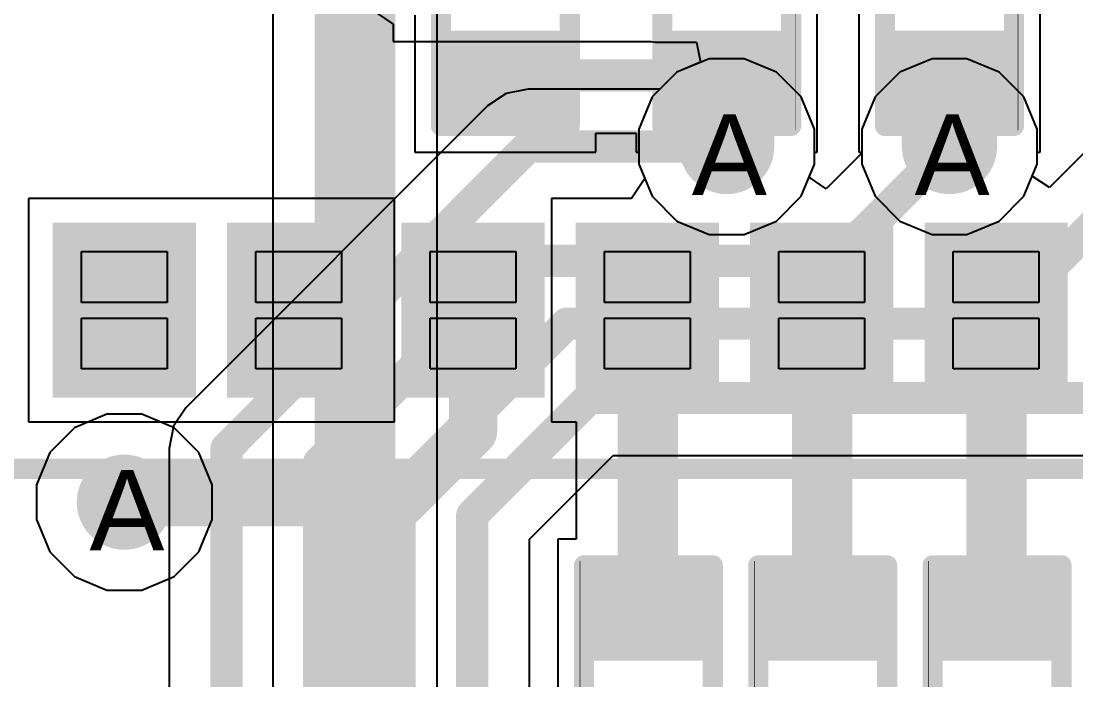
# Model space of a CAD drawing. Header units: inches. Extents: x 0 to 208, y 0 to 213.
# Drawn here: x 4.732 to 4.994, y 1.1146 to 1.2781 of the extents above; entities that cross this region are included whole.
import ezdxf

# ---------------------------------------------------------------- set-up
doc = ezdxf.new("R2010")
doc.units = ezdxf.units.IN
doc.header["$MEASUREMENT"] = 0
for name, color, linetype in [('Bottom Layer', 5, 'Continuous'), ('Bottom Overlay', 54, 'Continuous'), ('Bottom Paste', 16, 'Continuous'), ('Bottom Solder', 6, 'Continuous'), ('Drill Drawing', 1, 'Continuous'), ('L2_GND1', 16, 'Continuous'), ('L3_SIG1', 76, 'Continuous'), ('L4_PWR', 90, 'Continuous'), ('L5_GND2', 156, 'Continuous'), ('L6_SIG2', 130, 'Continuous'), ('L7_GND3', 216, 'Continuous'), ('Top Layer', 1, 'Continuous'), ('Top Overlay', 2, 'Continuous'), ('Top Paste', 8, 'Continuous'), ('Top Solder', 216, 'Continuous'), ('Via Holes', 16, 'Continuous')]:
    doc.layers.add(name, color=color, linetype=linetype)
doc.styles.add('Arial', font='', dxfattribs={"height": 0.2})
doc.styles.get('Arial').set_extended_font_data('Arial')

# ---------------------------------------------------------------- blocks, each defined once
blk = doc.blocks.new('R___0402_B_168')
at = {"layer": 'Bottom Layer'}
for points in [[(-0.009499900000000002, 0.0124994), (-0.009499899999999999, -0.0125006), (-0.0274999, -0.0125006), (-0.0274999, 0.0124994)], [(0.0275001, 0.0124994), (0.0275001, -0.0125006), (0.009500100000000001, -0.0125006), (0.0095001, 0.0124994)]]:
    blk.add_hatch(color=5, dxfattribs=at).paths.add_polyline_path(points)
at = {"layer": 'Bottom Paste'}
for points in [[(-0.009499900000000002, 0.0124994), (-0.009499899999999999, -0.0125006), (-0.0274999, -0.0125006), (-0.0274999, 0.0124994)], [(0.0275001, 0.0124994), (0.0275001, -0.0125006), (0.009500100000000001, -0.0125006), (0.0095001, 0.0124994)]]:
    blk.add_hatch(color=16, dxfattribs=at).paths.add_polyline_path(points)
at = {"layer": 'Bottom Solder'}
for points in [[(-0.007334500000000002, 0.0146648), (-0.007334499999999998, -0.014666), (-0.0296653, -0.014666), (-0.0296653, 0.0146648)], [(0.0296655, 0.0146648), (0.0296655, -0.014666), (0.007334700000000001, -0.014666), (0.007334699999999999, 0.0146648)]]:
    blk.add_hatch(color=6, dxfattribs=at).paths.add_polyline_path(points)
at = {"layer": 'Bottom Overlay'}
for points in [[(0.0310001, 0.0159994, 0.005, 0.005, 0), (-0.0309999, 0.0159994, 0.005, 0.005, 0)], [(-0.0309999, -0.0160006, 0.005, 0.005, 0), (-0.0309999, 0.0159994, 0.005, 0.005, 0)], [(0.0310001, -0.0160006, 0.005, 0.005, 0), (0.0310001, 0.0159994, 0.005, 0.005, 0)], [(0.0320001, 0.0169994, 0.000127, 0.000127, 0), (-0.0319999, 0.0169994, 0.000127, 0.000127, 0)], [(0.0310001, -0.0160006, 0.005, 0.005, 0), (-0.0309999, -0.0160006, 0.005, 0.005, 0)]]:
    blk.add_lwpolyline(points, format="xyseb", dxfattribs=at)
for points in [[(-0.0322499, 0.0159994, 0.0025, 0.0025, 1), (-0.0297499, 0.0159994, 0.0025, 0.0025, 1)], [(-0.0322499, 0.0159994, 0.0025, 0.0025, 1), (-0.0297499, 0.0159994, 0.0025, 0.0025, 1)], [(0.0297501, 0.0159994, 0.0025, 0.0025, 1), (0.0322501, 0.0159994, 0.0025, 0.0025, 1)], [(0.0297501, 0.0159994, 0.0025, 0.0025, 1), (0.0322501, 0.0159994, 0.0025, 0.0025, 1)], [(-0.0320316, 0.0169994, 6.35e-05, 6.35e-05, 1), (-0.0319682, 0.0169994, 6.35e-05, 6.35e-05, 1)], [(0.0319684, 0.0169994, 6.35e-05, 6.35e-05, 1), (0.0320318, 0.0169994, 6.35e-05, 6.35e-05, 1)], [(-0.0322499, -0.0160006, 0.0025, 0.0025, 1), (-0.0297499, -0.0160006, 0.0025, 0.0025, 1)], [(-0.0322499, -0.0160006, 0.0025, 0.0025, 1), (-0.0297499, -0.0160006, 0.0025, 0.0025, 1)], [(0.0297501, -0.0160006, 0.0025, 0.0025, 1), (0.0322501, -0.0160006, 0.0025, 0.0025, 1)], [(0.0297501, -0.0160006, 0.0025, 0.0025, 1), (0.0322501, -0.0160006, 0.0025, 0.0025, 1)]]:
    blk.add_lwpolyline(points, format="xyseb", close=True, dxfattribs=at)
blk = doc.blocks.new('R___0402_B_169')
at = {"layer": 'Bottom Layer'}
for points in [[(-0.009499900000000002, 0.0124992), (-0.009499899999999999, -0.0125008), (-0.0274999, -0.0125008), (-0.0274999, 0.0124992)], [(0.0275001, 0.0124992), (0.0275001, -0.0125008), (0.009500100000000001, -0.0125008), (0.0095001, 0.0124992)]]:
    blk.add_hatch(color=5, dxfattribs=at).paths.add_polyline_path(points)
at = {"layer": 'Bottom Paste'}
for points in [[(-0.009499900000000002, 0.0124992), (-0.009499899999999999, -0.0125008), (-0.0274999, -0.0125008), (-0.0274999, 0.0124992)], [(0.0275001, 0.0124992), (0.0275001, -0.0125008), (0.009500100000000001, -0.0125008), (0.0095001, 0.0124992)]]:
    blk.add_hatch(color=16, dxfattribs=at).paths.add_polyline_path(points)
at = {"layer": 'Bottom Solder'}
for points in [[(-0.007334500000000002, 0.0146646), (-0.007334499999999998, -0.0146662), (-0.0296653, -0.0146662), (-0.0296653, 0.0146646)], [(0.0296655, 0.0146646), (0.0296655, -0.0146662), (0.007334700000000001, -0.0146662), (0.007334699999999999, 0.0146646)]]:
    blk.add_hatch(color=6, dxfattribs=at).paths.add_polyline_path(points)
at = {"layer": 'Bottom Overlay'}
for points in [[(0.0310001, 0.0159992, 0.005, 0.005, 0), (-0.0309999, 0.0159992, 0.005, 0.005, 0)], [(-0.0309999, -0.0160008, 0.005, 0.005, 0), (-0.0309999, 0.0159992, 0.005, 0.005, 0)], [(0.0310001, -0.0160008, 0.005, 0.005, 0), (0.0310001, 0.0159992, 0.005, 0.005, 0)], [(0.0320001, 0.0169992, 0.000127, 0.000127, 0), (-0.0319999, 0.0169992, 0.000127, 0.000127, 0)], [(0.0310001, -0.0160008, 0.005, 0.005, 0), (-0.0309999, -0.0160008, 0.005, 0.005, 0)]]:
    blk.add_lwpolyline(points, format="xyseb", dxfattribs=at)
for points in [[(-0.0322499, 0.0159992, 0.0025, 0.0025, 1), (-0.0297499, 0.0159992, 0.0025, 0.0025, 1)], [(-0.0322499, 0.0159992, 0.0025, 0.0025, 1), (-0.0297499, 0.0159992, 0.0025, 0.0025, 1)], [(0.0297501, 0.0159992, 0.0025, 0.0025, 1), (0.0322501, 0.0159992, 0.0025, 0.0025, 1)], [(0.0297501, 0.0159992, 0.0025, 0.0025, 1), (0.0322501, 0.0159992, 0.0025, 0.0025, 1)], [(-0.0320316, 0.0169992, 6.35e-05, 6.35e-05, 1), (-0.0319682, 0.0169992, 6.35e-05, 6.35e-05, 1)], [(0.0319684, 0.0169992, 6.35e-05, 6.35e-05, 1), (0.0320318, 0.0169992, 6.35e-05, 6.35e-05, 1)], [(-0.0322499, -0.0160008, 0.0025, 0.0025, 1), (-0.0297499, -0.0160008, 0.0025, 0.0025, 1)], [(-0.0322499, -0.0160008, 0.0025, 0.0025, 1), (-0.0297499, -0.0160008, 0.0025, 0.0025, 1)], [(0.0297501, -0.0160008, 0.0025, 0.0025, 1), (0.0322501, -0.0160008, 0.0025, 0.0025, 1)], [(0.0297501, -0.0160008, 0.0025, 0.0025, 1), (0.0322501, -0.0160008, 0.0025, 0.0025, 1)]]:
    blk.add_lwpolyline(points, format="xyseb", close=True, dxfattribs=at)
blk = doc.blocks.new('R___0402_170')
at = {"layer": 'Top Layer'}
for points in [[(-0.0274998, -0.0125002), (-0.0274998, 0.0124998), (-0.009499800000000003, 0.0124998), (-0.009499799999999997, -0.0125002)], [(0.009500200000000002, -0.0125002), (0.009500199999999997, 0.0124998), (0.0275002, 0.0124998), (0.0275002, -0.0125002)]]:
    blk.add_hatch(color=1, dxfattribs=at).paths.add_polyline_path(points)
at = {"layer": 'Top Paste'}
for points in [[(-0.0274998, -0.0125002), (-0.0274998, 0.0124998), (-0.009499800000000003, 0.0124998), (-0.009499799999999997, -0.0125002)], [(0.009500200000000002, -0.0125002), (0.009500199999999997, 0.0124998), (0.0275002, 0.0124998), (0.0275002, -0.0125002)]]:
    blk.add_hatch(color=8, dxfattribs=at).paths.add_polyline_path(points)
at = {"layer": 'Top Solder'}
for points in [[(-0.0296652, -0.0146656), (-0.0296652, 0.0146652), (-0.007334400000000003, 0.0146652), (-0.007334399999999997, -0.0146656)], [(0.007334800000000003, -0.0146656), (0.007334799999999997, 0.0146652), (0.0296656, 0.0146652), (0.0296656, -0.0146656)]]:
    blk.add_hatch(color=216, dxfattribs=at).paths.add_polyline_path(points)
at = {"layer": 'Top Overlay'}
for points in [[(0.0310002, 0.0159998, 0.005, 0.005, 0), (-0.0309998, 0.0159998, 0.005, 0.005, 0)], [(-0.0309998, -0.0160002, 0.005, 0.005, 0), (-0.0309998, 0.0159998, 0.005, 0.005, 0)], [(0.0310002, -0.0160002, 0.005, 0.005, 0), (0.0310002, 0.0159998, 0.005, 0.005, 0)], [(0.0310002, -0.0160002, 0.005, 0.005, 0), (-0.0309998, -0.0160002, 0.005, 0.005, 0)], [(0.0320002, -0.0170002, 0.000127, 0.000127, 0), (-0.0319998, -0.0170002, 0.000127, 0.000127, 0)]]:
    blk.add_lwpolyline(points, format="xyseb", dxfattribs=at)
for points in [[(-0.0322498, 0.0159998, 0.0025, 0.0025, 1), (-0.0297498, 0.0159998, 0.0025, 0.0025, 1)], [(-0.0322498, 0.0159998, 0.0025, 0.0025, 1), (-0.0297498, 0.0159998, 0.0025, 0.0025, 1)], [(0.0297502, 0.0159998, 0.0025, 0.0025, 1), (0.0322502, 0.0159998, 0.0025, 0.0025, 1)], [(0.0297502, 0.0159998, 0.0025, 0.0025, 1), (0.0322502, 0.0159998, 0.0025, 0.0025, 1)], [(-0.0322498, -0.0160002, 0.0025, 0.0025, 1), (-0.0297498, -0.0160002, 0.0025, 0.0025, 1)], [(-0.0322498, -0.0160002, 0.0025, 0.0025, 1), (-0.0297498, -0.0160002, 0.0025, 0.0025, 1)], [(0.0297502, -0.0160002, 0.0025, 0.0025, 1), (0.0322502, -0.0160002, 0.0025, 0.0025, 1)], [(0.0297502, -0.0160002, 0.0025, 0.0025, 1), (0.0322502, -0.0160002, 0.0025, 0.0025, 1)], [(-0.0320315, -0.0170002, 6.35e-05, 6.35e-05, 1), (-0.0319681, -0.0170002, 6.35e-05, 6.35e-05, 1)], [(0.0319685, -0.0170002, 6.35e-05, 6.35e-05, 1), (0.0320319, -0.0170002, 6.35e-05, 6.35e-05, 1)]]:
    blk.add_lwpolyline(points, format="xyseb", close=True, dxfattribs=at)
blk = doc.blocks.new('R___0402_172')
at = {"layer": 'Top Layer'}
for points in [[(-0.0274998, -0.0125011), (-0.0274998, 0.0124989), (-0.009499800000000003, 0.0124989), (-0.009499799999999997, -0.0125011)], [(0.009500200000000002, -0.0125011), (0.009500199999999997, 0.0124989), (0.0275002, 0.0124989), (0.0275002, -0.0125011)]]:
    blk.add_hatch(color=1, dxfattribs=at).paths.add_polyline_path(points)
at = {"layer": 'Top Paste'}
for points in [[(-0.0274998, -0.0125011), (-0.0274998, 0.0124989), (-0.009499800000000003, 0.0124989), (-0.009499799999999997, -0.0125011)], [(0.009500200000000002, -0.0125011), (0.009500199999999997, 0.0124989), (0.0275002, 0.0124989), (0.0275002, -0.0125011)]]:
    blk.add_hatch(color=8, dxfattribs=at).paths.add_polyline_path(points)
at = {"layer": 'Top Solder'}
for points in [[(-0.0296652, -0.0146665), (-0.0296652, 0.0146643), (-0.007334400000000003, 0.0146643), (-0.007334399999999997, -0.0146665)], [(0.007334800000000003, -0.0146665), (0.007334799999999997, 0.0146643), (0.0296656, 0.0146643), (0.0296656, -0.0146665)]]:
    blk.add_hatch(color=216, dxfattribs=at).paths.add_polyline_path(points)
at = {"layer": 'Top Overlay'}
for points in [[(0.0310002, 0.0159989, 0.005, 0.005, 0), (-0.0309998, 0.0159989, 0.005, 0.005, 0)], [(-0.0309998, -0.0160011, 0.005, 0.005, 0), (-0.0309998, 0.0159989, 0.005, 0.005, 0)], [(0.0310002, -0.0160011, 0.005, 0.005, 0), (0.0310002, 0.0159989, 0.005, 0.005, 0)], [(0.0310002, -0.0160011, 0.005, 0.005, 0), (-0.0309998, -0.0160011, 0.005, 0.005, 0)], [(0.0320002, -0.0170011, 0.000127, 0.000127, 0), (-0.0319998, -0.0170011, 0.000127, 0.000127, 0)]]:
    blk.add_lwpolyline(points, format="xyseb", dxfattribs=at)
for points in [[(-0.0322498, 0.0159989, 0.0025, 0.0025, 1), (-0.0297498, 0.0159989, 0.0025, 0.0025, 1)], [(-0.0322498, 0.0159989, 0.0025, 0.0025, 1), (-0.0297498, 0.0159989, 0.0025, 0.0025, 1)], [(0.0297502, 0.0159989, 0.0025, 0.0025, 1), (0.0322502, 0.0159989, 0.0025, 0.0025, 1)], [(0.0297502, 0.0159989, 0.0025, 0.0025, 1), (0.0322502, 0.0159989, 0.0025, 0.0025, 1)], [(-0.0322498, -0.0160011, 0.0025, 0.0025, 1), (-0.0297498, -0.0160011, 0.0025, 0.0025, 1)], [(-0.0322498, -0.0160011, 0.0025, 0.0025, 1), (-0.0297498, -0.0160011, 0.0025, 0.0025, 1)], [(0.0297502, -0.0160011, 0.0025, 0.0025, 1), (0.0322502, -0.0160011, 0.0025, 0.0025, 1)], [(0.0297502, -0.0160011, 0.0025, 0.0025, 1), (0.0322502, -0.0160011, 0.0025, 0.0025, 1)], [(-0.0320315, -0.0170011, 6.35e-05, 6.35e-05, 1), (-0.0319681, -0.0170011, 6.35e-05, 6.35e-05, 1)], [(0.0319685, -0.0170011, 6.35e-05, 6.35e-05, 1), (0.0320319, -0.0170011, 6.35e-05, 6.35e-05, 1)]]:
    blk.add_lwpolyline(points, format="xyseb", close=True, dxfattribs=at)
blk = doc.blocks.new('R___0402_173')
at = {"layer": 'Top Layer'}
for points in [[(-0.0275018, -0.0125002), (-0.0275018, 0.0124998), (-0.009501800000000003, 0.0124998), (-0.009501799999999998, -0.0125002)], [(0.009498200000000004, -0.0125002), (0.009498199999999997, 0.0124998), (0.0274982, 0.0124998), (0.0274982, -0.0125002)]]:
    blk.add_hatch(color=1, dxfattribs=at).paths.add_polyline_path(points)
at = {"layer": 'Top Paste'}
for points in [[(-0.0275018, -0.0125002), (-0.0275018, 0.0124998), (-0.009501800000000003, 0.0124998), (-0.009501799999999998, -0.0125002)], [(0.009498200000000004, -0.0125002), (0.009498199999999997, 0.0124998), (0.0274982, 0.0124998), (0.0274982, -0.0125002)]]:
    blk.add_hatch(color=8, dxfattribs=at).paths.add_polyline_path(points)
at = {"layer": 'Top Solder'}
for points in [[(-0.0296672, -0.0146656), (-0.0296672, 0.0146652), (-0.007336400000000003, 0.0146652), (-0.007336399999999997, -0.0146656)], [(0.007332800000000003, -0.0146656), (0.007332799999999997, 0.0146652), (0.0296636, 0.0146652), (0.0296636, -0.0146656)]]:
    blk.add_hatch(color=216, dxfattribs=at).paths.add_polyline_path(points)
at = {"layer": 'Top Overlay'}
for points in [[(0.0309982, 0.0159998, 0.005, 0.005, 0), (-0.0310018, 0.0159998, 0.005, 0.005, 0)], [(-0.0310018, -0.0160002, 0.005, 0.005, 0), (-0.0310018, 0.0159998, 0.005, 0.005, 0)], [(0.0309982, -0.0160002, 0.005, 0.005, 0), (0.0309982, 0.0159998, 0.005, 0.005, 0)], [(0.0309982, -0.0160002, 0.005, 0.005, 0), (-0.0310018, -0.0160002, 0.005, 0.005, 0)], [(0.0319982, -0.0170002, 0.000127, 0.000127, 0), (-0.0320018, -0.0170002, 0.000127, 0.000127, 0)]]:
    blk.add_lwpolyline(points, format="xyseb", dxfattribs=at)
for points in [[(-0.0322518, 0.0159998, 0.0025, 0.0025, 1), (-0.0297518, 0.0159998, 0.0025, 0.0025, 1)], [(-0.0322518, 0.0159998, 0.0025, 0.0025, 1), (-0.0297518, 0.0159998, 0.0025, 0.0025, 1)], [(0.0297482, 0.0159998, 0.0025, 0.0025, 1), (0.0322482, 0.0159998, 0.0025, 0.0025, 1)], [(0.0297482, 0.0159998, 0.0025, 0.0025, 1), (0.0322482, 0.0159998, 0.0025, 0.0025, 1)], [(-0.0322518, -0.0160002, 0.0025, 0.0025, 1), (-0.0297518, -0.0160002, 0.0025, 0.0025, 1)], [(-0.0322518, -0.0160002, 0.0025, 0.0025, 1), (-0.0297518, -0.0160002, 0.0025, 0.0025, 1)], [(0.0297482, -0.0160002, 0.0025, 0.0025, 1), (0.0322482, -0.0160002, 0.0025, 0.0025, 1)], [(0.0297482, -0.0160002, 0.0025, 0.0025, 1), (0.0322482, -0.0160002, 0.0025, 0.0025, 1)], [(-0.0320335, -0.0170002, 6.35e-05, 6.35e-05, 1), (-0.0319701, -0.0170002, 6.35e-05, 6.35e-05, 1)], [(0.0319665, -0.0170002, 6.35e-05, 6.35e-05, 1), (0.0320299, -0.0170002, 6.35e-05, 6.35e-05, 1)]]:
    blk.add_lwpolyline(points, format="xyseb", close=True, dxfattribs=at)
blk = doc.blocks.new('A7682E_254')
at = {"layer": 'Top Layer'}
for points in [[(-0.27362265, -0.32874065), (-0.24606355, -0.32874065), (-0.24606355, -0.36417375), (-0.27362265, -0.36417375)], [(-0.23031465, -0.32874065), (-0.20275555, -0.32874065), (-0.20275555, -0.36417375), (-0.23031465, -0.36417375)], [(-0.18700865, -0.32874065), (-0.15944955, -0.32874065), (-0.15944955, -0.36417375), (-0.18700865, -0.36417375)], [(-0.14370065, -0.32874065), (-0.11614155, -0.32874065), (-0.11614155, -0.36417375), (-0.14370065, -0.36417375)], [(-0.10039465, -0.32874065), (-0.07283555, -0.32874065), (-0.07283555, -0.36417375), (-0.10039465, -0.36417375)], [(-0.05708665, -0.32874065), (-0.02952755, -0.32874065), (-0.02952755, -0.36417375), (-0.05708665, -0.36417375)]]:
    blk.add_hatch(color=1, dxfattribs=at).paths.add_polyline_path(points)
at = {"layer": 'Top Solder'}
for points in [[(-0.27762265, -0.32474065), (-0.24206355, -0.32474065), (-0.24206355, -0.36817375), (-0.27762265, -0.36817375)], [(-0.23431465, -0.32474065), (-0.19875555, -0.32474065), (-0.19875555, -0.36817375), (-0.23431465, -0.36817375)], [(-0.19100865, -0.32474065), (-0.15544955, -0.32474065), (-0.15544955, -0.36817375), (-0.19100865, -0.36817375)], [(-0.14770065, -0.32474065), (-0.11214155, -0.32474065), (-0.11214155, -0.36817375), (-0.14770065, -0.36817375)], [(-0.10439465, -0.32474065), (-0.06883555, -0.32474065), (-0.06883555, -0.36817375), (-0.10439465, -0.36817375)], [(-0.06108665, -0.32474065), (-0.02552755, -0.32474065), (-0.02552755, -0.36817375), (-0.06108665, -0.36817375)]]:
    blk.add_hatch(color=216, dxfattribs=at).paths.add_polyline_path(points)
at = {"layer": 'Top Overlay'}
blk.add_lwpolyline([(-0.3858271, -0.3858272, 0.005, 0.005, 0), (0.3858269, -0.3858272, 0.005, 0.005, 0)], format="xyseb", dxfattribs=at)
at = {"layer": 'Top Paste'}
for p, q in [((-0.2704724, -0.3444881), (-0.2704724, -0.3318897)), ((-0.2704724, -0.3318897), (-0.2492126, -0.3318897)), ((-0.2492126, -0.3318897), (-0.2492126, -0.3444881)), ((-0.2271654, -0.3444881), (-0.2271654, -0.3318897)), ((-0.2271654, -0.3318897), (-0.2059055, -0.3318897)), ((-0.2059055, -0.3318897), (-0.2059055, -0.3444881)), ((-0.1838583, -0.3444881), (-0.1838583, -0.3318897)), ((-0.1838583, -0.3318897), (-0.1625984, -0.3318897)), ((-0.1625984, -0.3318897), (-0.1625984, -0.3444881)), ((-0.1405512, -0.3444881), (-0.1405512, -0.3318897)), ((-0.1405512, -0.3318897), (-0.1192913, -0.3318897)), ((-0.1192913, -0.3318897), (-0.1192913, -0.3444881)), ((-0.0972441, -0.3444881), (-0.0972441, -0.3318897)), ((-0.0972441, -0.3318897), (-0.0759843, -0.3318897)), ((-0.0759843, -0.3318897), (-0.0759843, -0.3444881)), ((-0.053937, -0.3444881), (-0.053937, -0.3318897)), ((-0.053937, -0.3318897), (-0.0326772, -0.3318897)), ((-0.0326772, -0.3318897), (-0.0326772, -0.3444881)), ((-0.2492126, -0.3444881), (-0.2704724, -0.3444881)), ((-0.2059055, -0.3444881), (-0.2271654, -0.3444881)), ((-0.1625984, -0.3444881), (-0.1838583, -0.3444881)), ((-0.1192913, -0.3444881), (-0.1405512, -0.3444881)), ((-0.0759843, -0.3444881), (-0.0972441, -0.3444881)), ((-0.0326772, -0.3444881), (-0.053937, -0.3444881)), ((-0.2704724, -0.3610235), (-0.2704724, -0.3484251)), ((-0.2704724, -0.3484251), (-0.2492126, -0.3484251)), ((-0.2492126, -0.3484251), (-0.2492126, -0.3610235)), ((-0.2271654, -0.3610235), (-0.2271654, -0.3484251)), ((-0.2271654, -0.3484251), (-0.2059055, -0.3484251)), ((-0.2059055, -0.3484251), (-0.2059055, -0.3610235)), ((-0.1838583, -0.3610235), (-0.1838583, -0.3484251)), ((-0.1838583, -0.3484251), (-0.1625984, -0.3484251)), ((-0.1625984, -0.3484251), (-0.1625984, -0.3610235)), ((-0.1405512, -0.3610235), (-0.1405512, -0.3484251)), ((-0.1405512, -0.3484251), (-0.1192913, -0.3484251)), ((-0.1192913, -0.3484251), (-0.1192913, -0.3610235)), ((-0.0972441, -0.3610235), (-0.0972441, -0.3484251)), ((-0.0972441, -0.3484251), (-0.0759843, -0.3484251)), ((-0.0759843, -0.3484251), (-0.0759843, -0.3610235)), ((-0.053937, -0.3610235), (-0.053937, -0.3484251)), ((-0.053937, -0.3484251), (-0.0326772, -0.3484251)), ((-0.0326772, -0.3484251), (-0.0326772, -0.3610235)), ((-0.2492126, -0.3610235), (-0.2704724, -0.3610235)), ((-0.2059055, -0.3610235), (-0.2271654, -0.3610235)), ((-0.1625984, -0.3610235), (-0.1838583, -0.3610235)), ((-0.1192913, -0.3610235), (-0.1405512, -0.3610235)), ((-0.0759843, -0.3610235), (-0.0972441, -0.3610235)), ((-0.0326772, -0.3610235), (-0.053937, -0.3610235))]:
    blk.add_line(p, q, dxfattribs=at)
blk = doc.blocks.new('R___0402_B_260')
at = {"layer": 'Bottom Layer'}
for points in [[(-0.009500100000000001, 0.0124996), (-0.0095001, -0.0125004), (-0.0275001, -0.0125004), (-0.0275001, 0.0124996)], [(0.0274999, 0.0124996), (0.0274999, -0.0125004), (0.009499900000000002, -0.0125004), (0.009499899999999999, 0.0124996)]]:
    blk.add_hatch(color=5, dxfattribs=at).paths.add_polyline_path(points)
at = {"layer": 'Bottom Paste'}
for points in [[(-0.009500100000000001, 0.0124996), (-0.0095001, -0.0125004), (-0.0275001, -0.0125004), (-0.0275001, 0.0124996)], [(0.0274999, 0.0124996), (0.0274999, -0.0125004), (0.009499900000000002, -0.0125004), (0.009499899999999999, 0.0124996)]]:
    blk.add_hatch(color=16, dxfattribs=at).paths.add_polyline_path(points)
at = {"layer": 'Bottom Solder'}
for points in [[(-0.007334700000000001, 0.014665), (-0.007334699999999999, -0.0146658), (-0.0296655, -0.0146658), (-0.0296655, 0.014665)], [(0.0296653, 0.014665), (0.0296653, -0.0146658), (0.007334500000000002, -0.0146658), (0.007334499999999998, 0.014665)]]:
    blk.add_hatch(color=6, dxfattribs=at).paths.add_polyline_path(points)
at = {"layer": 'Bottom Overlay'}
for points in [[(-0.0310001, 0.0159996, 0.005, 0.005, 0), (-0.0310001, -0.0160004, 0.005, 0.005, 0)], [(-0.0310001, 0.0159996, 0.005, 0.005, 0), (0.0309999, 0.0159996, 0.005, 0.005, 0)], [(0.0309999, 0.0159996, 0.005, 0.005, 0), (0.0309999, -0.0160004, 0.005, 0.005, 0)], [(-0.0320001, 0.0169996, 0.000127, 0.000127, 0), (0.0319999, 0.0169996, 0.000127, 0.000127, 0)], [(-0.0310001, -0.0160004, 0.005, 0.005, 0), (0.0309999, -0.0160004, 0.005, 0.005, 0)]]:
    blk.add_lwpolyline(points, format="xyseb", dxfattribs=at)
for points in [[(-0.0322501, 0.0159996, 0.0025, 0.0025, 1), (-0.0297501, 0.0159996, 0.0025, 0.0025, 1)], [(-0.0322501, 0.0159996, 0.0025, 0.0025, 1), (-0.0297501, 0.0159996, 0.0025, 0.0025, 1)], [(0.0297499, 0.0159996, 0.0025, 0.0025, 1), (0.0322499, 0.0159996, 0.0025, 0.0025, 1)], [(0.0297499, 0.0159996, 0.0025, 0.0025, 1), (0.0322499, 0.0159996, 0.0025, 0.0025, 1)], [(-0.0320318, 0.0169996, 6.35e-05, 6.35e-05, 1), (-0.0319684, 0.0169996, 6.35e-05, 6.35e-05, 1)], [(0.0319682, 0.0169996, 6.35e-05, 6.35e-05, 1), (0.0320316, 0.0169996, 6.35e-05, 6.35e-05, 1)], [(-0.0322501, -0.0160004, 0.0025, 0.0025, 1), (-0.0297501, -0.0160004, 0.0025, 0.0025, 1)], [(-0.0322501, -0.0160004, 0.0025, 0.0025, 1), (-0.0297501, -0.0160004, 0.0025, 0.0025, 1)], [(0.0297499, -0.0160004, 0.0025, 0.0025, 1), (0.0322499, -0.0160004, 0.0025, 0.0025, 1)], [(0.0297499, -0.0160004, 0.0025, 0.0025, 1), (0.0322499, -0.0160004, 0.0025, 0.0025, 1)]]:
    blk.add_lwpolyline(points, format="xyseb", close=True, dxfattribs=at)

msp = doc.modelspace()

# ---------------------------------------------------------------- hatches: boundary and pattern name
at = {"layer": 'Bottom Layer'}
for points in [[(4.9190438, 1.2645862), (4.8953778, 1.2645862), (4.8953778, 1.2469722), (4.9190438, 1.2469722)], [(4.9743818, 1.2645862), (4.9507158, 1.2645862), (4.9507158, 1.2469722), (4.9743818, 1.2469722)]]:
    msp.add_hatch(color=5, dxfattribs=at).paths.add_polyline_path(points)
h = msp.add_hatch(color=5, dxfattribs=at)
edge = h.paths.add_edge_path()
edge.add_arc((4.9072298, 1.2469722), 0.011811, 0, 360)
h = msp.add_hatch(color=5, dxfattribs=at)
edge = h.paths.add_edge_path()
edge.add_arc((4.9625678, 1.2469722), 0.011811, 0, 360)
h = msp.add_hatch(color=5, dxfattribs=at)
edge = h.paths.add_edge_path()
edge.add_arc((4.7576038, 1.1586802), 0.011811, 0, 360)
at = {"layer": 'L2_GND1'}
h = msp.add_hatch(color=16, dxfattribs=at)
edge = h.paths.add_edge_path()
edge.add_arc((4.9072298, 1.2469722), 0.011811, 0, 360)
h = msp.add_hatch(color=16, dxfattribs=at)
edge = h.paths.add_edge_path()
edge.add_arc((4.9625678, 1.2469722), 0.011811, 0, 360)
h = msp.add_hatch(color=16, dxfattribs=at)
edge = h.paths.add_edge_path()
edge.add_arc((4.7576038, 1.1586802), 0.011811, 0, 360)
at = {"layer": 'L3_SIG1'}
h = msp.add_hatch(color=76, dxfattribs=at)
edge = h.paths.add_edge_path()
edge.add_arc((4.9072298, 1.2469722), 0.011811, 0, 360)
h = msp.add_hatch(color=76, dxfattribs=at)
edge = h.paths.add_edge_path()
edge.add_arc((4.9625678, 1.2469722), 0.011811, 0, 360)
h = msp.add_hatch(color=76, dxfattribs=at)
edge = h.paths.add_edge_path()
edge.add_arc((4.7576038, 1.1586802), 0.011811, 0, 360)
at = {"layer": 'L4_PWR'}
h = msp.add_hatch(color=90, dxfattribs=at)
edge = h.paths.add_edge_path()
edge.add_arc((4.9072298, 1.2469722), 0.011811, 0, 360)
h = msp.add_hatch(color=90, dxfattribs=at)
edge = h.paths.add_edge_path()
edge.add_arc((4.9625678, 1.2469722), 0.011811, 0, 360)
h = msp.add_hatch(color=90, dxfattribs=at)
edge = h.paths.add_edge_path()
edge.add_arc((4.7576038, 1.1586802), 0.011811, 0, 360)
at = {"layer": 'L5_GND2'}
h = msp.add_hatch(color=156, dxfattribs=at)
edge = h.paths.add_edge_path()
edge.add_arc((4.9072298, 1.2469722), 0.011811, 0, 360)
h = msp.add_hatch(color=156, dxfattribs=at)
edge = h.paths.add_edge_path()
edge.add_arc((4.9625678, 1.2469722), 0.011811, 0, 360)
h = msp.add_hatch(color=156, dxfattribs=at)
edge = h.paths.add_edge_path()
edge.add_arc((4.7576038, 1.1586802), 0.011811, 0, 360)
at = {"layer": 'L6_SIG2'}
h = msp.add_hatch(color=130, dxfattribs=at)
edge = h.paths.add_edge_path()
edge.add_arc((4.9072298, 1.2469722), 0.011811, 0, 360)
h = msp.add_hatch(color=130, dxfattribs=at)
edge = h.paths.add_edge_path()
edge.add_arc((4.9625678, 1.2469722), 0.011811, 0, 360)
h = msp.add_hatch(color=130, dxfattribs=at)
edge = h.paths.add_edge_path()
edge.add_arc((4.7576038, 1.1586802), 0.011811, 0, 360)
at = {"layer": 'L7_GND3'}
h = msp.add_hatch(color=216, dxfattribs=at)
edge = h.paths.add_edge_path()
edge.add_arc((4.9072298, 1.2469722), 0.011811, 0, 360)
h = msp.add_hatch(color=216, dxfattribs=at)
edge = h.paths.add_edge_path()
edge.add_arc((4.9625678, 1.2469722), 0.011811, 0, 360)
h = msp.add_hatch(color=216, dxfattribs=at)
edge = h.paths.add_edge_path()
edge.add_arc((4.7576038, 1.1586802), 0.011811, 0, 360)
at = {"layer": 'Top Layer'}
h = msp.add_hatch(color=1, dxfattribs=at)
edge = h.paths.add_edge_path()
edge.add_arc((4.9072298, 1.2469722), 0.011811, 0, 360)
h = msp.add_hatch(color=1, dxfattribs=at)
edge = h.paths.add_edge_path()
edge.add_arc((4.9625678, 1.2469722), 0.011811, 0, 360)
h = msp.add_hatch(color=1, dxfattribs=at)
edge = h.paths.add_edge_path()
edge.add_arc((4.7576038, 1.1586802), 0.011811, 0, 360)
at = {"layer": 'Via Holes'}
h = msp.add_hatch(color=7, dxfattribs=at)
edge = h.paths.add_edge_path()
edge.add_arc((4.9072298, 1.2469722), 0.0059055, 0, 360)
h = msp.add_hatch(color=7, dxfattribs=at)
edge = h.paths.add_edge_path()
edge.add_arc((4.9625678, 1.2469722), 0.0059055, 0, 360)
h = msp.add_hatch(color=7, dxfattribs=at)
edge = h.paths.add_edge_path()
edge.add_arc((4.7576038, 1.1586802), 0.0059055, 0, 360)

# ---------------------------------------------------------------- linework, layer by layer
at = {"layer": 'Bottom Layer'}
for p, q in [((4.9297298, 1.2455862), (4.9297298, 1.2916013)), ((4.9400678, 1.2916013), (4.9400678, 1.2455862)), ((4.9850678, 1.2455862), (4.9850678, 1.2916013)), ((4.8297498, 1.2795773), (4.8297498, 1.2455862)), ((4.8747498, 1.2455862), (4.8747498, 1.2503119)), ((4.8747498, 1.2503119), (4.8847298, 1.2503119)), ((4.8847298, 1.2503119), (4.8847298, 1.2455862)), ((4.8297498, 1.2455862), (4.8747498, 1.2455862)), ((4.8847298, 1.2455862), (4.8854188, 1.2455862)), ((4.8854188, 1.2455862), (4.8854188, 1.2426337)), ((4.9290408, 1.2426337), (4.9290408, 1.2455862)), ((4.9290408, 1.2455862), (4.9297298, 1.2455862)), ((4.9400678, 1.2455862), (4.9407568, 1.2455862)), ((4.9407568, 1.2455862), (4.9407568, 1.2426337)), ((4.9843788, 1.2426337), (4.9843788, 1.2455862)), ((4.9843788, 1.2455862), (4.9850678, 1.2455862)), ((4.8854188, 1.2426337), (4.8887393, 1.2346173)), ((4.9257203, 1.2346173), (4.9290408, 1.2426337)), ((4.9407568, 1.2426337), (4.9440773, 1.2346173)), ((4.9810583, 1.2346173), (4.9843788, 1.2426337)), ((4.8887393, 1.2346173), (4.8948749, 1.2284817)), ((4.9195847, 1.2284817), (4.9257203, 1.2346173)), ((4.9440773, 1.2346173), (4.9502129, 1.2284817)), ((4.9749227, 1.2284817), (4.9810583, 1.2346173)), ((4.8948749, 1.2284817), (4.9028913, 1.2251612)), ((4.9115683, 1.2251612), (4.9195847, 1.2284817)), ((4.9502129, 1.2284817), (4.9582293, 1.2251612)), ((4.9669063, 1.2251612), (4.9749227, 1.2284817)), ((4.9028913, 1.2251612), (4.9115683, 1.2251612)), ((4.9582293, 1.2251612), (4.9669063, 1.2251612))]:
    msp.add_line(p, q, dxfattribs=at)
msp.add_lwpolyline([(4.8522498, 1.2645862, 0.008, 0.008, 0), (4.9072298, 1.2645862, 0.008, 0.008, 0)], format="xyseb", dxfattribs=at)
for points in [[(4.8502498, 1.2645862, 0.004, 0.004, 1), (4.8542498, 1.2645862, 0.004, 0.004, 1)], [(4.9052298, 1.2645862, 0.004, 0.004, 1), (4.9092298, 1.2645862, 0.004, 0.004, 1)]]:
    msp.add_lwpolyline(points, format="xyseb", close=True, dxfattribs=at)
at = {"layer": 'L2_GND1'}
for p, q in [((4.9028913, 1.2687832), (4.8948749, 1.2654627)), ((4.9115683, 1.2687832), (4.9028913, 1.2687832)), ((4.9195847, 1.2654627), (4.9115683, 1.2687832)), ((4.9582293, 1.2687832), (4.9502129, 1.2654627)), ((4.9669063, 1.2687832), (4.9582293, 1.2687832)), ((4.9749227, 1.2654627), (4.9669063, 1.2687832)), ((4.8948749, 1.2654627), (4.8887393, 1.2593271)), ((4.9257203, 1.2593271), (4.9195847, 1.2654627)), ((4.9502129, 1.2654627), (4.9440773, 1.2593271)), ((4.9810583, 1.2593271), (4.9749227, 1.2654627)), ((4.8887393, 1.2593271), (4.8854188, 1.2513107)), ((4.9290408, 1.2513107), (4.9257203, 1.2593271)), ((4.9440773, 1.2593271), (4.9407568, 1.2513107)), ((4.9843788, 1.2513107), (4.9810583, 1.2593271)), ((4.8854188, 1.2513107), (4.8854188, 1.2426337)), ((4.9290408, 1.2426337), (4.9290408, 1.2513107)), ((4.9407568, 1.2513107), (4.9407568, 1.2426337)), ((4.9843788, 1.2426337), (4.9843788, 1.2513107)), ((4.8854188, 1.2426337), (4.8887393, 1.2346173)), ((4.9257203, 1.2346173), (4.9290408, 1.2426337)), ((4.9407568, 1.2426337), (4.9440773, 1.2346173)), ((4.9810583, 1.2346173), (4.9843788, 1.2426337)), ((4.8887393, 1.2346173), (4.8948749, 1.2284817)), ((4.9195847, 1.2284817), (4.9257203, 1.2346173)), ((4.9440773, 1.2346173), (4.9502129, 1.2284817)), ((4.9749227, 1.2284817), (4.9810583, 1.2346173)), ((4.8948749, 1.2284817), (4.9028913, 1.2251612)), ((4.9115683, 1.2251612), (4.9195847, 1.2284817)), ((4.9502129, 1.2284817), (4.9582293, 1.2251612)), ((4.9669063, 1.2251612), (4.9749227, 1.2284817)), ((4.9028913, 1.2251612), (4.9115683, 1.2251612)), ((4.9582293, 1.2251612), (4.9669063, 1.2251612))]:
    msp.add_line(p, q, dxfattribs=at)
at = {"layer": 'L3_SIG1'}
for p, q in [((4.9028913, 1.2687832), (4.8948749, 1.2654627)), ((4.9115683, 1.2687832), (4.9028913, 1.2687832)), ((4.9195847, 1.2654627), (4.9115683, 1.2687832)), ((4.9582293, 1.2687832), (4.9502129, 1.2654627)), ((4.9669063, 1.2687832), (4.9582293, 1.2687832)), ((4.9749227, 1.2654627), (4.9669063, 1.2687832)), ((4.8948749, 1.2654627), (4.8887393, 1.2593271)), ((4.9257203, 1.2593271), (4.9195847, 1.2654627)), ((4.9502129, 1.2654627), (4.9440773, 1.2593271)), ((4.9810583, 1.2593271), (4.9749227, 1.2654627)), ((4.8887393, 1.2593271), (4.8854188, 1.2513107)), ((4.9290408, 1.2513107), (4.9257203, 1.2593271)), ((4.9440773, 1.2593271), (4.9407568, 1.2513107)), ((4.9843788, 1.2513107), (4.9810583, 1.2593271)), ((4.8854188, 1.2513107), (4.8854188, 1.2426337)), ((4.9290408, 1.2426337), (4.9290408, 1.2513107)), ((4.9407568, 1.2513107), (4.9407568, 1.2426337)), ((4.9843788, 1.2426337), (4.9843788, 1.2513107)), ((4.8854188, 1.2426337), (4.8887393, 1.2346173)), ((4.9257203, 1.2346173), (4.9290408, 1.2426337)), ((4.9407568, 1.2426337), (4.9440773, 1.2346173)), ((4.9810583, 1.2346173), (4.9843788, 1.2426337)), ((4.8887393, 1.2346173), (4.8948749, 1.2284817)), ((4.9195847, 1.2284817), (4.9257203, 1.2346173)), ((4.9440773, 1.2346173), (4.9502129, 1.2284817)), ((4.9749227, 1.2284817), (4.9810583, 1.2346173)), ((4.8948749, 1.2284817), (4.9028913, 1.2251612)), ((4.9115683, 1.2251612), (4.9195847, 1.2284817)), ((4.9502129, 1.2284817), (4.9582293, 1.2251612)), ((4.9669063, 1.2251612), (4.9749227, 1.2284817)), ((4.9028913, 1.2251612), (4.9115683, 1.2251612)), ((4.9582293, 1.2251612), (4.9669063, 1.2251612))]:
    msp.add_line(p, q, dxfattribs=at)
at = {"layer": 'L4_PWR'}
for p, q in [((4.7945, 1.2939222), (4.7945, 1.007507)), ((4.8352836, 1.0075079), (4.8352836, 1.2936807)), ((4.9028913, 1.2687832), (4.8948749, 1.2654627)), ((4.9115683, 1.2687832), (4.9028913, 1.2687832)), ((4.9195847, 1.2654627), (4.9115683, 1.2687832)), ((4.9582293, 1.2687832), (4.9502129, 1.2654627)), ((4.9669063, 1.2687832), (4.9582293, 1.2687832)), ((4.9749227, 1.2654627), (4.9669063, 1.2687832)), ((4.8948749, 1.2654627), (4.8887393, 1.2593271)), ((4.9257203, 1.2593271), (4.9195847, 1.2654627)), ((4.9502129, 1.2654627), (4.9440773, 1.2593271)), ((4.9810583, 1.2593271), (4.9749227, 1.2654627)), ((4.8887393, 1.2593271), (4.8854188, 1.2513107)), ((4.9290408, 1.2513107), (4.9257203, 1.2593271)), ((4.9440773, 1.2593271), (4.9407568, 1.2513107)), ((4.9843788, 1.2513107), (4.9810583, 1.2593271)), ((4.8854188, 1.2513107), (4.8854188, 1.2426337)), ((4.9290408, 1.2426337), (4.9290408, 1.2513107)), ((4.9407568, 1.2513107), (4.9407568, 1.2426337)), ((4.9843788, 1.2426337), (4.9843788, 1.2513107)), ((4.8854188, 1.2426337), (4.8887393, 1.2346173)), ((4.9257203, 1.2346173), (4.9290408, 1.2426337)), ((4.9407568, 1.2426337), (4.9440773, 1.2346173)), ((4.9810583, 1.2346173), (4.9843788, 1.2426337)), ((4.8887393, 1.2346173), (4.8948749, 1.2284817)), ((4.9195847, 1.2284817), (4.9257203, 1.2346173)), ((4.9440773, 1.2346173), (4.9502129, 1.2284817)), ((4.9749227, 1.2284817), (4.9810583, 1.2346173)), ((4.8948749, 1.2284817), (4.9028913, 1.2251612)), ((4.9115683, 1.2251612), (4.9195847, 1.2284817)), ((4.9502129, 1.2284817), (4.9582293, 1.2251612)), ((4.9669063, 1.2251612), (4.9749227, 1.2284817)), ((4.9028913, 1.2251612), (4.9115683, 1.2251612)), ((4.9582293, 1.2251612), (4.9669063, 1.2251612)), ((4.7532653, 1.1804912), (4.7452489, 1.1771707)), ((4.7619423, 1.1804912), (4.7532653, 1.1804912)), ((4.7699587, 1.1771707), (4.7619423, 1.1804912)), ((4.7452489, 1.1771707), (4.7391133, 1.1710351)), ((4.7760943, 1.1710351), (4.7699587, 1.1771707)), ((4.7391133, 1.1710351), (4.7357928, 1.1630187)), ((4.7794148, 1.1630187), (4.7760943, 1.1710351)), ((4.7357928, 1.1630187), (4.7357928, 1.1543417)), ((4.7794148, 1.1543417), (4.7794148, 1.1630187)), ((4.7357928, 1.1543417), (4.7391133, 1.1463253)), ((4.7760943, 1.1463253), (4.7794148, 1.1543417)), ((4.7391133, 1.1463253), (4.7452489, 1.1401897)), ((4.7699587, 1.1401897), (4.7760943, 1.1463253)), ((4.7452489, 1.1401897), (4.7532653, 1.1368692)), ((4.7619423, 1.1368692), (4.7699587, 1.1401897)), ((4.7532653, 1.1368692), (4.7619423, 1.1368692))]:
    msp.add_line(p, q, dxfattribs=at)
msp.add_lwpolyline([(4.8148918, 1.0075062, 0.02, 0.02, 0), (4.8148918, 1.2979582, 0.02, 0.02, 0)], format="xyseb", dxfattribs=at)
at = {"layer": 'L5_GND2'}
for p, q in [((4.9028913, 1.2687832), (4.8948749, 1.2654627)), ((4.9115683, 1.2687832), (4.9028913, 1.2687832)), ((4.9195847, 1.2654627), (4.9115683, 1.2687832)), ((4.9582293, 1.2687832), (4.9502129, 1.2654627)), ((4.9669063, 1.2687832), (4.9582293, 1.2687832)), ((4.9749227, 1.2654627), (4.9669063, 1.2687832)), ((4.8948749, 1.2654627), (4.8887393, 1.2593271)), ((4.9257203, 1.2593271), (4.9195847, 1.2654627)), ((4.9502129, 1.2654627), (4.9440773, 1.2593271)), ((4.9810583, 1.2593271), (4.9749227, 1.2654627)), ((4.8887393, 1.2593271), (4.8854188, 1.2513107)), ((4.9290408, 1.2513107), (4.9257203, 1.2593271)), ((4.9440773, 1.2593271), (4.9407568, 1.2513107)), ((4.9843788, 1.2513107), (4.9810583, 1.2593271)), ((4.8854188, 1.2513107), (4.8854188, 1.2426337)), ((4.9290408, 1.2426337), (4.9290408, 1.2513107)), ((4.9407568, 1.2513107), (4.9407568, 1.2426337)), ((4.9843788, 1.2426337), (4.9843788, 1.2513107)), ((4.8854188, 1.2426337), (4.8887393, 1.2346173)), ((4.9257203, 1.2346173), (4.9290408, 1.2426337)), ((4.9407568, 1.2426337), (4.9440773, 1.2346173)), ((4.9810583, 1.2346173), (4.9843788, 1.2426337)), ((4.8887393, 1.2346173), (4.8948749, 1.2284817)), ((4.9195847, 1.2284817), (4.9257203, 1.2346173)), ((4.9440773, 1.2346173), (4.9502129, 1.2284817)), ((4.9749227, 1.2284817), (4.9810583, 1.2346173)), ((4.8948749, 1.2284817), (4.9028913, 1.2251612)), ((4.9115683, 1.2251612), (4.9195847, 1.2284817)), ((4.9502129, 1.2284817), (4.9582293, 1.2251612)), ((4.9669063, 1.2251612), (4.9749227, 1.2284817)), ((4.9028913, 1.2251612), (4.9115683, 1.2251612)), ((4.9582293, 1.2251612), (4.9669063, 1.2251612))]:
    msp.add_line(p, q, dxfattribs=at)
at = {"layer": 'L6_SIG2'}
for p, q in [((4.9028913, 1.2687832), (4.8948749, 1.2654627)), ((4.9115683, 1.2687832), (4.9028913, 1.2687832)), ((4.9195847, 1.2654627), (4.9115683, 1.2687832)), ((4.9582293, 1.2687832), (4.9502129, 1.2654627)), ((4.9669063, 1.2687832), (4.9582293, 1.2687832)), ((4.9749227, 1.2654627), (4.9669063, 1.2687832)), ((4.8948749, 1.2654627), (4.8906587, 1.2612465)), ((4.9257203, 1.2593271), (4.9195847, 1.2654627)), ((4.9502129, 1.2654627), (4.9440773, 1.2593271)), ((4.9810583, 1.2593271), (4.9749227, 1.2654627)), ((4.8579258, 1.2612466), (4.8524633, 1.2601599)), ((4.8579263, 1.2612465), (4.8579258, 1.2612466)), ((4.8906587, 1.2612465), (4.8579263, 1.2612465)), ((4.8524633, 1.2601599), (4.8478323, 1.2570657)), ((4.9290408, 1.2513107), (4.9257203, 1.2593271)), ((4.9440773, 1.2593271), (4.9407568, 1.2513107)), ((4.9843788, 1.2513107), (4.9810583, 1.2593271)), ((4.8478321, 1.2570654), (4.7729065, 1.1821399)), ((4.8478323, 1.2570657), (4.8478321, 1.2570654)), ((4.9290408, 1.2426337), (4.9290408, 1.2513107)), ((4.9407568, 1.2513107), (4.9407568, 1.2453489)), ((4.9843788, 1.2426337), (4.9843788, 1.2513107)), ((4.9407568, 1.2453489), (4.9319156, 1.2365083)), ((4.9959308, 1.2453487), (4.9873693, 1.2367876)), ((4.9276768, 1.2393407), (4.9290408, 1.2426337)), ((4.9831305, 1.23962), (4.9843788, 1.2426337)), ((4.9319156, 1.2365083), (4.9276768, 1.2393407)), ((4.9873693, 1.2367876), (4.9831305, 1.23962)), ((4.7729065, 1.1821399), (4.7698123, 1.1775089)), ((4.7698123, 1.1775089), (4.7687256, 1.1720464)), ((4.7687256, 1.1720464), (4.7687257, 1.1720459)), ((4.7687257, 1.1720459), (4.7687257, 0.819983)), ((4.8582743, 1.1495177), (4.8790324, 1.1702759)), ((4.8790324, 1.1702759), (5.0103644, 1.1702759)), ((4.8582743, 0.8656437), (4.8582743, 1.1495177))]:
    msp.add_line(p, q, dxfattribs=at)
for points in [[(4.783, 1.1720464, 0.008, 0.008, 0), (4.8579258, 1.2469722, 0.008, 0.008, 0)], [(4.8579258, 1.2469722, 0.008, 0.008, 0), (4.9072298, 1.2469722, 0.008, 0.008, 0)], [(4.9341938, 1.2186002, 0.008, 0.008, 0), (4.9625678, 1.2469722, 0.008, 0.008, 0)], [(4.9737673, 1.203, 0.008, 0.008, 0), (5.0177418, 1.2469722, 0.008, 0.008, 0)], [(4.806, 1.1685276, 0.008, 0.008, 0), (4.8560726, 1.2186002, 0.008, 0.008, 0)], [(4.8560726, 1.2186002, 0.008, 0.008, 0), (4.9341938, 1.2186002, 0.008, 0.008, 0)], [(4.826, 1.1614762, 0.008, 0.008, 0), (4.8675238, 1.203, 0.008, 0.008, 0)], [(4.8675238, 1.203, 0.008, 0.008, 0), (4.9737673, 1.203, 0.008, 0.008, 0)], [(4.844, 1.1554304, 0.008, 0.008, 0), (4.8731198, 1.1845502, 0.008, 0.008, 0)], [(4.8731198, 1.1845502, 0.008, 0.008, 0), (5.0103652, 1.1845502, 0.008, 0.008, 0)], [(4.783, 0.8199825, 0.008, 0.008, 0), (4.783, 1.1720464, 0.008, 0.008, 0)], [(4.806, 0.852032, 0.008, 0.008, 0), (4.806, 1.1685276, 0.008, 0.008, 0)], [(4.826, 0.855103, 0.008, 0.008, 0), (4.826, 1.1614762, 0.008, 0.008, 0)], [(4.844, 0.859731, 0.008, 0.008, 0), (4.844, 1.1554304, 0.008, 0.008, 0)]]:
    msp.add_lwpolyline(points, format="xyseb", dxfattribs=at)
for points in [[(4.8559258, 1.2469722, 0.004, 0.004, 1), (4.8599258, 1.2469722, 0.004, 0.004, 1)], [(4.8559258, 1.2469722, 0.004, 0.004, 1), (4.8599258, 1.2469722, 0.004, 0.004, 1)], [(4.9052298, 1.2469722, 0.004, 0.004, 1), (4.9092298, 1.2469722, 0.004, 0.004, 1)], [(4.9605678, 1.2469722, 0.004, 0.004, 1), (4.9645678, 1.2469722, 0.004, 0.004, 1)], [(4.8540726, 1.2186002, 0.004, 0.004, 1), (4.8580726, 1.2186002, 0.004, 0.004, 1)], [(4.8540726, 1.2186002, 0.004, 0.004, 1), (4.8580726, 1.2186002, 0.004, 0.004, 1)], [(4.9321938, 1.2186002, 0.004, 0.004, 1), (4.9361938, 1.2186002, 0.004, 0.004, 1)], [(4.9321938, 1.2186002, 0.004, 0.004, 1), (4.9361938, 1.2186002, 0.004, 0.004, 1)], [(4.8655238, 1.203, 0.004, 0.004, 1), (4.8695238, 1.203, 0.004, 0.004, 1)], [(4.8655238, 1.203, 0.004, 0.004, 1), (4.8695238, 1.203, 0.004, 0.004, 1)], [(4.9717673, 1.203, 0.004, 0.004, 1), (4.9757673, 1.203, 0.004, 0.004, 1)], [(4.9717673, 1.203, 0.004, 0.004, 1), (4.9757673, 1.203, 0.004, 0.004, 1)], [(4.8711198, 1.1845502, 0.004, 0.004, 1), (4.8751198, 1.1845502, 0.004, 0.004, 1)], [(4.8711198, 1.1845502, 0.004, 0.004, 1), (4.8751198, 1.1845502, 0.004, 0.004, 1)], [(4.781, 1.1720464, 0.004, 0.004, 1), (4.785, 1.1720464, 0.004, 0.004, 1)], [(4.781, 1.1720464, 0.004, 0.004, 1), (4.785, 1.1720464, 0.004, 0.004, 1)], [(4.804, 1.1685276, 0.004, 0.004, 1), (4.808, 1.1685276, 0.004, 0.004, 1)], [(4.804, 1.1685276, 0.004, 0.004, 1), (4.808, 1.1685276, 0.004, 0.004, 1)], [(4.824, 1.1614762, 0.004, 0.004, 1), (4.828, 1.1614762, 0.004, 0.004, 1)], [(4.824, 1.1614762, 0.004, 0.004, 1), (4.828, 1.1614762, 0.004, 0.004, 1)], [(4.842, 1.1554304, 0.004, 0.004, 1), (4.846, 1.1554304, 0.004, 0.004, 1)], [(4.842, 1.1554304, 0.004, 0.004, 1), (4.846, 1.1554304, 0.004, 0.004, 1)]]:
    msp.add_lwpolyline(points, format="xyseb", close=True, dxfattribs=at)
at = {"layer": 'L7_GND3'}
for p, q in [((4.9028913, 1.2687832), (4.8948749, 1.2654627)), ((4.9115683, 1.2687832), (4.9028913, 1.2687832)), ((4.9195847, 1.2654627), (4.9115683, 1.2687832)), ((4.9582293, 1.2687832), (4.9502129, 1.2654627)), ((4.9669063, 1.2687832), (4.9582293, 1.2687832)), ((4.9749227, 1.2654627), (4.9669063, 1.2687832)), ((4.8948749, 1.2654627), (4.8887393, 1.2593271)), ((4.9257203, 1.2593271), (4.9195847, 1.2654627)), ((4.9502129, 1.2654627), (4.9440773, 1.2593271)), ((4.9810583, 1.2593271), (4.9749227, 1.2654627)), ((4.8887393, 1.2593271), (4.8854188, 1.2513107)), ((4.9290408, 1.2513107), (4.9257203, 1.2593271)), ((4.9440773, 1.2593271), (4.9407568, 1.2513107)), ((4.9843788, 1.2513107), (4.9810583, 1.2593271)), ((4.8854188, 1.2513107), (4.8854188, 1.2426337)), ((4.9290408, 1.2426337), (4.9290408, 1.2513107)), ((4.9407568, 1.2513107), (4.9407568, 1.2426337)), ((4.9843788, 1.2426337), (4.9843788, 1.2513107)), ((4.8854188, 1.2426337), (4.8887393, 1.2346173)), ((4.9257203, 1.2346173), (4.9290408, 1.2426337)), ((4.9407568, 1.2426337), (4.9440773, 1.2346173)), ((4.9810583, 1.2346173), (4.9843788, 1.2426337)), ((4.8887393, 1.2346173), (4.8948749, 1.2284817)), ((4.9195847, 1.2284817), (4.9257203, 1.2346173)), ((4.9440773, 1.2346173), (4.9502129, 1.2284817)), ((4.9749227, 1.2284817), (4.9810583, 1.2346173)), ((4.8948749, 1.2284817), (4.9028913, 1.2251612)), ((4.9115683, 1.2251612), (4.9195847, 1.2284817)), ((4.9502129, 1.2284817), (4.9582293, 1.2251612)), ((4.9669063, 1.2251612), (4.9749227, 1.2284817)), ((4.9028913, 1.2251612), (4.9115683, 1.2251612)), ((4.9582293, 1.2251612), (4.9669063, 1.2251612))]:
    msp.add_line(p, q, dxfattribs=at)
at = {"layer": 'Top Layer'}
for p, q in [((4.8202179, 1.2801436), (4.8243753, 1.2773657)), ((4.8243753, 1.2773657), (4.8243753, 1.2730867)), ((4.8243753, 1.2730867), (4.8885078, 1.2730867)), ((4.8885078, 1.2730867), (4.8894932, 1.2728907)), ((4.8894932, 1.2728907), (4.899742, 1.2728907)), ((4.899742, 1.2728907), (4.9007366, 1.2678907)), ((4.8948749, 1.2654627), (4.8887393, 1.2593271)), ((4.9007366, 1.2678907), (4.8948749, 1.2654627)), ((4.8887393, 1.2593271), (4.8854188, 1.2513107)), ((4.8854188, 1.2513107), (4.8854188, 1.2426337)), ((4.8854188, 1.2426337), (4.8869104, 1.2390328)), ((4.8869104, 1.2390328), (4.8835694, 1.2340327)), ((4.8246913, 1.2340327), (4.7338243, 1.2340327)), ((4.7338243, 1.2340327), (4.7338243, 1.1785997)), ((4.8246913, 1.1785997), (4.8246913, 1.2340327)), ((4.8835694, 1.2340327), (4.8637463, 1.2340327)), ((4.8637463, 1.2340327), (4.8637463, 1.1785997)), ((4.7338243, 1.1785997), (4.8246913, 1.1785997)), ((4.8637463, 1.1785997), (4.869807, 1.1785997)), ((4.869807, 1.1785997), (4.869807, 1.1495082)), ((4.869807, 1.1495082), (4.8652718, 1.1495082)), ((4.8652718, 1.1495082), (4.8652718, 1.1115082))]:
    msp.add_line(p, q, dxfattribs=at)
for points in [[(4.8876498, 1.1306302, 0.015, 0.015, 0), (4.8876498, 1.2061922, 0.015, 0.015, 0)], [(4.9309558, 1.1306302, 0.015, 0.015, 0), (4.9309558, 1.2061922, 0.015, 0.015, 0)], [(4.9742618, 1.1306302, 0.015, 0.015, 0), (4.9742618, 1.2061942, 0.015, 0.015, 0)], [(4.8442178, 1.1762178, 0.012, 0.012, 0), (4.8442178, 1.2063162, 0.012, 0.012, 0)], [(4.8875258, 1.2063162, 0.01, 0.01, 0), (4.8876498, 1.2061922, 0.01, 0.01, 0)], [(4.9308318, 1.2063162, 0.01, 0.01, 0), (4.9309558, 1.2061922, 0.01, 0.01, 0)], [(4.9741398, 1.2063162, 0.01, 0.01, 0), (4.9742618, 1.2061942, 0.01, 0.01, 0)], [(4.8266802, 1.1586802, 0.012, 0.012, 0), (4.8442178, 1.1762178, 0.012, 0.012, 0)], [(4.7576038, 1.1586802, 0.012, 0.012, 0), (4.8266802, 1.1586802, 0.012, 0.012, 0)], [(4.8876498, 1.1305082, 0.015, 0.015, 0), (4.8876498, 1.1306302, 0.015, 0.015, 0)], [(4.9309558, 1.1305082, 0.015, 0.015, 0), (4.9309558, 1.1306302, 0.015, 0.015, 0)], [(4.9742618, 1.1305082, 0.015, 0.015, 0), (4.9742618, 1.1306302, 0.015, 0.015, 0)], [(4.8876498, 1.1306302, 0.01, 0.01, 0), (4.8877718, 1.1305082, 0.01, 0.01, 0)], [(4.9309558, 1.1306302, 0.01, 0.01, 0), (4.9310778, 1.1305062, 0.01, 0.01, 0)], [(4.9742618, 1.1306302, 0.01, 0.01, 0), (4.9743858, 1.1305062, 0.01, 0.01, 0)]]:
    msp.add_lwpolyline(points, format="xyseb", dxfattribs=at)
for points in [[(4.8838998, 1.2061922, 0.0075, 0.0075, 1), (4.8913998, 1.2061922, 0.0075, 0.0075, 1)], [(4.9272058, 1.2061922, 0.0075, 0.0075, 1), (4.9347058, 1.2061922, 0.0075, 0.0075, 1)], [(4.9705118, 1.2061942, 0.0075, 0.0075, 1), (4.9780118, 1.2061942, 0.0075, 0.0075, 1)], [(4.8412178, 1.2063162, 0.006, 0.006, 1), (4.8472178, 1.2063162, 0.006, 0.006, 1)], [(4.8850258, 1.2063162, 0.005, 0.005, 1), (4.8900258, 1.2063162, 0.005, 0.005, 1)], [(4.8851498, 1.2061922, 0.005, 0.005, 1), (4.8901498, 1.2061922, 0.005, 0.005, 1)], [(4.9283318, 1.2063162, 0.005, 0.005, 1), (4.9333318, 1.2063162, 0.005, 0.005, 1)], [(4.9284558, 1.2061922, 0.005, 0.005, 1), (4.9334558, 1.2061922, 0.005, 0.005, 1)], [(4.9716398, 1.2063162, 0.005, 0.005, 1), (4.9766398, 1.2063162, 0.005, 0.005, 1)], [(4.9717618, 1.2061942, 0.005, 0.005, 1), (4.9767618, 1.2061942, 0.005, 0.005, 1)], [(4.8412178, 1.1762178, 0.006, 0.006, 1), (4.8472178, 1.1762178, 0.006, 0.006, 1)], [(4.8412178, 1.1762178, 0.006, 0.006, 1), (4.8472178, 1.1762178, 0.006, 0.006, 1)], [(4.7546038, 1.1586802, 0.006, 0.006, 1), (4.7606038, 1.1586802, 0.006, 0.006, 1)], [(4.8236802, 1.1586802, 0.006, 0.006, 1), (4.8296802, 1.1586802, 0.006, 0.006, 1)], [(4.8236802, 1.1586802, 0.006, 0.006, 1), (4.8296802, 1.1586802, 0.006, 0.006, 1)], [(4.8838998, 1.1306302, 0.0075, 0.0075, 1), (4.8913998, 1.1306302, 0.0075, 0.0075, 1)], [(4.8838998, 1.1306302, 0.0075, 0.0075, 1), (4.8913998, 1.1306302, 0.0075, 0.0075, 1)], [(4.8838998, 1.1305082, 0.0075, 0.0075, 1), (4.8913998, 1.1305082, 0.0075, 0.0075, 1)], [(4.9272058, 1.1306302, 0.0075, 0.0075, 1), (4.9347058, 1.1306302, 0.0075, 0.0075, 1)], [(4.9272058, 1.1306302, 0.0075, 0.0075, 1), (4.9347058, 1.1306302, 0.0075, 0.0075, 1)], [(4.9272058, 1.1305082, 0.0075, 0.0075, 1), (4.9347058, 1.1305082, 0.0075, 0.0075, 1)], [(4.9705118, 1.1306302, 0.0075, 0.0075, 1), (4.9780118, 1.1306302, 0.0075, 0.0075, 1)], [(4.9705118, 1.1306302, 0.0075, 0.0075, 1), (4.9780118, 1.1306302, 0.0075, 0.0075, 1)], [(4.9705118, 1.1305082, 0.0075, 0.0075, 1), (4.9780118, 1.1305082, 0.0075, 0.0075, 1)], [(4.8851498, 1.1306302, 0.005, 0.005, 1), (4.8901498, 1.1306302, 0.005, 0.005, 1)], [(4.8852718, 1.1305082, 0.005, 0.005, 1), (4.8902718, 1.1305082, 0.005, 0.005, 1)], [(4.9284558, 1.1306302, 0.005, 0.005, 1), (4.9334558, 1.1306302, 0.005, 0.005, 1)], [(4.9285778, 1.1305062, 0.005, 0.005, 1), (4.9335778, 1.1305062, 0.005, 0.005, 1)], [(4.9717618, 1.1306302, 0.005, 0.005, 1), (4.9767618, 1.1306302, 0.005, 0.005, 1)], [(4.9718858, 1.1305062, 0.005, 0.005, 1), (4.9768858, 1.1305062, 0.005, 0.005, 1)]]:
    msp.add_lwpolyline(points, format="xyseb", close=True, dxfattribs=at)

# ---------------------------------------------------------------- block references
msp.add_blockref('A7682E_254', (5.0174469, 1.5527734))
for name, p, rotation in [('R___0402_B_260', (4.8522494, 1.2830863), 90), ('R___0402_B_169', (4.9072306, 1.2830863), 270), ('R___0402_B_168', (4.9625684, 1.2830863), 270), ('R___0402_173', (4.887772, 1.1120064), 270), ('R___0402_172', (4.9310789, 1.1120064), 270), ('R___0402_170', (4.974386, 1.1120064), 270)]:
    msp.add_blockref(name, p, dxfattribs=dict(rotation=rotation))

# ---------------------------------------------------------------- texts
at = {"layer": 'Drill Drawing', "style": 'Arial'}
for p in [(4.8985653, 1.2349755), (4.9539033, 1.2349755), (4.7489393, 1.1466835)]:
    msp.add_text('A', height=0.02, dxfattribs=at).set_placement(p)

doc.saveas('drawing.dxf')
